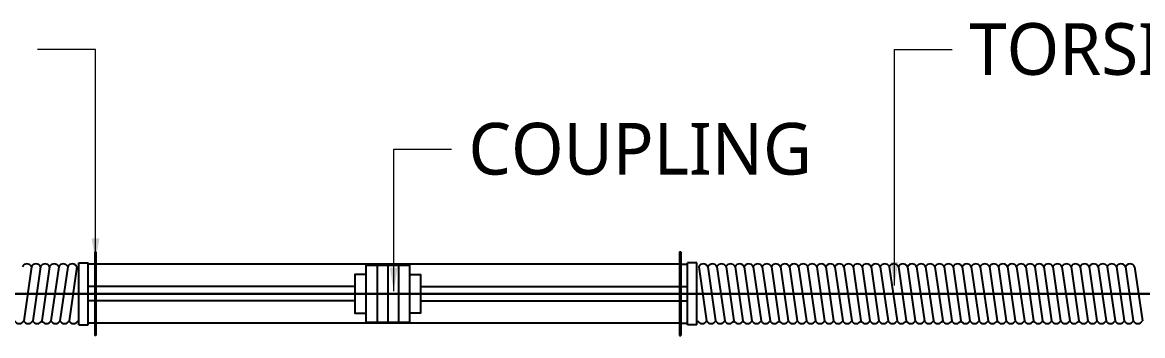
# Model space of a CAD drawing. Header units: millimetres. Extents: x 909 to 159266, y 137 to 21462.
# Drawn here: x 116258 to 118637, y 18497 to 19163 of the extents above; entities that cross this region are included whole.
import ezdxf

# ---------------------------------------------------------------- set-up
doc = ezdxf.new("R2010")
doc.units = ezdxf.units.MM
doc.header["$LTSCALE"] = 50
doc.header["$MEASUREMENT"] = 0
doc.layers.add('건축120130$0$TEX', color=3, linetype='Continuous', lineweight=15)
doc.styles.get("Standard").update_dxf_attribs({"font": 'NanumGothicBold.ttf'})
doc.styles.add('울릉도M', font='NanumGothic.ttf')
doc.dimstyles.new('ISO-25', dxfattribs={"dimtxt": 2.5, "dimasz": 2.5, "dimexe": 1.25, "dimexo": 0.625, "dimtad": 1, "dimtxsty": 'Standard', "dimcen": 2.5, "dimadec": 0, "dimazin": 0, "dimtfac": 1, "dimtmove": 0, "dimatfit": 3, "dimfxl": 1, "dimarcsym": 0})

msp = doc.modelspace()

# ---------------------------------------------------------------- linework, layer by layer
at = {"color": 3}
for p, q in [((116378.2, 18520), (116378.2, 18652.1)), ((116378.2, 18652.1), (116397.7, 18652.1)), ((116397.7, 18520), (116397.7, 18652.1)), ((117690.5, 18652.1), (117671, 18652.1)), ((117671, 18520), (117671, 18652.1)), ((117690.5, 18520), (117690.5, 18652.1)), ((116277.6, 18643.6), (116261, 18528.6)), ((116296.9, 18643.6), (116280.3, 18528.6)), ((116316.1, 18643.6), (116299.6, 18528.6)), ((116335.4, 18643.6), (116318.8, 18528.6)), ((116354.7, 18643.6), (116338.1, 18528.6)), ((116373.9, 18643.6), (116357.4, 18528.6)), ((117694.8, 18643.6), (117711.3, 18528.6)), ((117714, 18643.6), (117730.6, 18528.6)), ((117733.3, 18643.6), (117749.9, 18528.6)), ((117752.6, 18643.6), (117769.1, 18528.6)), ((117771.8, 18643.6), (117788.4, 18528.6)), ((117791.1, 18643.6), (117807.7, 18528.6)), ((117810.4, 18643.6), (117826.9, 18528.6)), ((117829.7, 18643.6), (117846.2, 18528.6)), ((117848.9, 18643.6), (117865.5, 18528.6)), ((117868.2, 18643.6), (117884.7, 18528.6)), ((117887.5, 18643.6), (117904, 18528.6)), ((117906.7, 18643.6), (117923.3, 18528.6)), ((117926, 18643.6), (117942.6, 18528.6)), ((117945.3, 18643.6), (117961.8, 18528.6)), ((117964.5, 18643.6), (117981.1, 18528.6)), ((117983.8, 18643.6), (118000.4, 18528.6)), ((118003.1, 18643.6), (118019.6, 18528.6)), ((118022.3, 18643.6), (118038.9, 18528.6)), ((118041.6, 18643.6), (118058.2, 18528.6)), ((118060.9, 18643.6), (118077.4, 18528.6)), ((118080.2, 18643.6), (118096.7, 18528.6)), ((118099.4, 18643.6), (118116, 18528.6)), ((118118.7, 18643.6), (118135.2, 18528.6)), ((118138, 18643.6), (118154.5, 18528.6)), ((118157.2, 18643.6), (118173.8, 18528.6)), ((118176.5, 18643.6), (118193.1, 18528.6)), ((118196.3, 18643.6), (118212.8, 18528.6)), ((118215.6, 18643.6), (118232.1, 18528.6)), ((118234.8, 18643.6), (118251.4, 18528.6)), ((118254.1, 18643.6), (118270.6, 18528.6)), ((118273.4, 18643.6), (118289.9, 18528.6)), ((118292.6, 18643.6), (118309.2, 18528.6)), ((118311.9, 18643.6), (118328.5, 18528.6)), ((118331.2, 18643.6), (118347.7, 18528.6)), ((118350.4, 18643.6), (118367, 18528.6)), ((118369.7, 18643.6), (118386.3, 18528.6)), ((118389, 18643.6), (118405.5, 18528.6)), ((118408.2, 18643.6), (118424.8, 18528.6)), ((118427.5, 18643.6), (118444.1, 18528.6)), ((118446.8, 18643.6), (118463.3, 18528.6)), ((118466.1, 18643.6), (118482.6, 18528.6)), ((118485.3, 18643.6), (118501.9, 18528.6)), ((118504.6, 18643.6), (118521.1, 18528.6)), ((118523.9, 18643.6), (118540.4, 18528.6)), ((118543.1, 18643.6), (118559.7, 18528.6)), ((118562.4, 18643.6), (118578.9, 18528.6)), ((118581.7, 18643.6), (118598.2, 18528.6)), ((118600.9, 18643.6), (118617.5, 18528.6)), ((118620.2, 18643.6), (118636.8, 18528.6)), ((116378.2, 18520), (116397.7, 18520)), ((117690.5, 18520), (117671, 18520))]:
    msp.add_line(p, q, dxfattribs=at)
for p, q in [((116411.9, 18675), (116411.9, 18497.1)), ((116414.6, 18675), (116411.9, 18675)), ((116414.6, 18675), (116414.6, 18497.1)), ((117654.1, 18675), (117654.1, 18497.1)), ((117654.1, 18675), (117656.8, 18675)), ((117656.8, 18675), (117656.8, 18497.1)), ((116411.9, 18648.6), (116397.7, 18648.6)), ((116411.9, 18648.6), (116397.7, 18648.6)), ((116411.9, 18648.6), (116397.7, 18648.6)), ((116411.9, 18648.6), (116397.7, 18648.6)), ((117654.1, 18648.6), (116414.6, 18648.6)), ((117011.5, 18647), (117011.5, 18525.2)), ((117034.4, 18647), (117034.4, 18525.2)), ((117057.2, 18647), (117057.2, 18525.2)), ((117656.8, 18648.6), (117671, 18648.6)), ((117656.8, 18648.6), (117671, 18648.6)), ((117656.8, 18648.6), (117671, 18648.6)), ((117656.8, 18648.6), (117671, 18648.6)), ((116411.9, 18523.6), (116397.7, 18523.6)), ((116411.9, 18523.6), (116397.7, 18523.6)), ((116411.9, 18523.6), (116397.7, 18523.6)), ((116411.9, 18523.6), (116397.7, 18523.6)), ((117654.1, 18523.6), (116414.6, 18523.6)), ((117656.8, 18523.6), (117671, 18523.6)), ((117656.8, 18523.6), (117671, 18523.6)), ((117656.8, 18523.6), (117671, 18523.6)), ((117656.8, 18523.6), (117671, 18523.6)), ((116414.6, 18497.1), (116411.9, 18497.1)), ((117654.1, 18497.1), (117656.8, 18497.1))]:
    msp.add_line(p, q)
at = {"color": 8}
for p, q in [((119348.7, 18586.1), (114714.9, 18586.1)), ((114720, 18586.1), (119353.8, 18586.1))]:
    msp.add_line(p, q, dxfattribs=at)
at = {"color": 2}
for p, q in [((116411.9, 18601.4), (116397.7, 18601.4)), ((116411.9, 18601.4), (116397.7, 18601.4)), ((116411.9, 18601.4), (116397.7, 18601.4)), ((116411.9, 18601.4), (116397.7, 18601.4)), ((116964.6, 18601.4), (116414.6, 18601.4)), ((117104.1, 18601.4), (117654.1, 18601.4)), ((117656.8, 18601.4), (117671, 18601.4)), ((117656.8, 18601.4), (117671, 18601.4)), ((117656.8, 18601.4), (117671, 18601.4)), ((117656.8, 18601.4), (117671, 18601.4)), ((116411.9, 18570.8), (116397.7, 18570.8)), ((116411.9, 18570.8), (116397.7, 18570.8)), ((116411.9, 18570.8), (116397.7, 18570.8)), ((116411.9, 18570.8), (116397.7, 18570.8)), ((116964.6, 18570.8), (116414.6, 18570.8)), ((117104.1, 18570.8), (117654.1, 18570.8)), ((117656.8, 18570.8), (117671, 18570.8)), ((117656.8, 18570.8), (117671, 18570.8)), ((117656.8, 18570.8), (117671, 18570.8)), ((117656.8, 18570.8), (117671, 18570.8))]:
    msp.add_line(p, q, dxfattribs=at)
msp.add_lwpolyline([(116988.5, 18647), (117080.2, 18647), (117080.2, 18525.2), (116988.5, 18525.2)], close=True)
for points in [[(116988.5, 18627.1), (116964.6, 18627.1), (116964.6, 18545), (116988.5, 18545)], [(117080.2, 18627.1), (117104.1, 18627.1), (117104.1, 18545), (117080.2, 18545)]]:
    msp.add_lwpolyline(points)
at = {"color": 3}
for centre, start, end in [((116267.9, 18638.8), 26.4971, 153.5029), ((116287.2, 18638.8), 26.4971, 153.5029), ((116306.5, 18638.8), 26.4971, 153.5029), ((116325.8, 18638.8), 26.4971, 153.5029), ((116345, 18638.8), 26.4971, 153.5029), ((116364.3, 18638.8), 26.4971, 153.5029), ((117704.4, 18638.8), 26.4971, 153.5029), ((117723.7, 18638.8), 26.4971, 153.5029), ((117742.9, 18638.8), 26.4971, 153.5029), ((117762.2, 18638.8), 26.4971, 153.5029), ((117781.5, 18638.8), 26.4971, 153.5029), ((117800.8, 18638.8), 26.4971, 153.5029), ((117820, 18638.8), 26.4971, 153.5029), ((117839.3, 18638.8), 26.4971, 153.5029), ((117858.6, 18638.8), 26.4971, 153.5029), ((117877.8, 18638.8), 26.4971, 153.5029), ((117897.1, 18638.8), 26.4971, 153.5029), ((117916.4, 18638.8), 26.4971, 153.5029), ((117935.6, 18638.8), 26.4971, 153.5029), ((117954.9, 18638.8), 26.4971, 153.5029), ((117974.2, 18638.8), 26.4971, 153.5029), ((117993.4, 18638.8), 26.4971, 153.5029), ((118012.7, 18638.8), 26.4971, 153.5029), ((118032, 18638.8), 26.4971, 153.5029), ((118051.2, 18638.8), 26.4971, 153.5029), ((118070.5, 18638.8), 26.4971, 153.5029), ((118089.8, 18638.8), 26.4971, 153.5029), ((118109.1, 18638.8), 26.4971, 153.5029), ((118128.3, 18638.8), 26.4971, 153.5029), ((118147.6, 18638.8), 26.4971, 153.5029), ((118166.9, 18638.8), 26.4971, 153.5029), ((118186.1, 18638.8), 26.4971, 153.5029), ((118205.9, 18638.8), 26.4971, 153.5029), ((118225.2, 18638.8), 26.4971, 153.5029), ((118244.5, 18638.8), 26.4971, 153.5029), ((118263.7, 18638.8), 26.4971, 153.5029), ((118283, 18638.8), 26.4971, 153.5029), ((118302.3, 18638.8), 26.4971, 153.5029), ((118321.5, 18638.8), 26.4971, 153.5029), ((118340.8, 18638.8), 26.4971, 153.5029), ((118360.1, 18638.8), 26.4971, 153.5029), ((118379.3, 18638.8), 26.4971, 153.5029), ((118398.6, 18638.8), 26.4971, 153.5029), ((118417.9, 18638.8), 26.4971, 153.5029), ((118437.1, 18638.8), 26.4971, 153.5029), ((118456.4, 18638.8), 26.4971, 153.5029), ((118475.7, 18638.8), 26.4971, 153.5029), ((118495, 18638.8), 26.4971, 153.5029), ((118514.2, 18638.8), 26.4971, 153.5029), ((118533.5, 18638.8), 26.4971, 153.5029), ((118552.8, 18638.8), 26.4971, 153.5029), ((118572, 18638.8), 26.4971, 153.5029), ((118591.3, 18638.8), 26.4971, 153.5029), ((118610.6, 18638.8), 26.4971, 153.5029), ((116251.4, 18533.4), 206.4971, 333.5029), ((116270.7, 18533.4), 206.4971, 333.5029), ((116289.9, 18533.4), 206.4971, 333.5029), ((116309.2, 18533.4), 206.4971, 333.5029), ((116328.5, 18533.4), 206.4971, 333.5029), ((116347.7, 18533.4), 206.4971, 333.5029), ((116367, 18533.4), 206.4971, 333.5029), ((117701.7, 18533.4), 206.4971, 333.5029), ((117721, 18533.4), 206.4971, 333.5029), ((117740.2, 18533.4), 206.4971, 333.5029), ((117759.5, 18533.4), 206.4971, 333.5029), ((117778.8, 18533.4), 206.4971, 333.5029), ((117798, 18533.4), 206.4971, 333.5029), ((117817.3, 18533.4), 206.4971, 333.5029), ((117836.6, 18533.4), 206.4971, 333.5029), ((117855.8, 18533.4), 206.4971, 333.5029), ((117875.1, 18533.4), 206.4971, 333.5029), ((117894.4, 18533.4), 206.4971, 333.5029), ((117913.7, 18533.4), 206.4971, 333.5029), ((117932.9, 18533.4), 206.4971, 333.5029), ((117952.2, 18533.4), 206.4971, 333.5029), ((117971.5, 18533.4), 206.4971, 333.5029), ((117990.7, 18533.4), 206.4971, 333.5029), ((118010, 18533.4), 206.4971, 333.5029), ((118029.3, 18533.4), 206.4971, 333.5029), ((118048.5, 18533.4), 206.4971, 333.5029), ((118067.8, 18533.4), 206.4971, 333.5029), ((118087.1, 18533.4), 206.4971, 333.5029), ((118106.3, 18533.4), 206.4971, 333.5029), ((118125.6, 18533.4), 206.4971, 333.5029), ((118144.9, 18533.4), 206.4971, 333.5029), ((118164.1, 18533.4), 206.4971, 333.5029), ((118183.4, 18533.4), 206.4971, 333.5029), ((118202.7, 18533.4), 206.4971, 333.5029), ((118222.5, 18533.4), 206.4971, 333.5029), ((118241.7, 18533.4), 206.4971, 333.5029), ((118261, 18533.4), 206.4971, 333.5029), ((118280.3, 18533.4), 206.4971, 333.5029), ((118299.5, 18533.4), 206.4971, 333.5029), ((118318.8, 18533.4), 206.4971, 333.5029), ((118338.1, 18533.4), 206.4971, 333.5029), ((118357.4, 18533.4), 206.4971, 333.5029), ((118376.6, 18533.4), 206.4971, 333.5029), ((118395.9, 18533.4), 206.4971, 333.5029), ((118415.2, 18533.4), 206.4971, 333.5029), ((118434.4, 18533.4), 206.4971, 333.5029), ((118453.7, 18533.4), 206.4971, 333.5029), ((118473, 18533.4), 206.4971, 333.5029), ((118492.2, 18533.4), 206.4971, 333.5029), ((118511.5, 18533.4), 206.4971, 333.5029), ((118530.8, 18533.4), 206.4971, 333.5029), ((118550, 18533.4), 206.4971, 333.5029), ((118569.3, 18533.4), 206.4971, 333.5029), ((118588.6, 18533.4), 206.4971, 333.5029), ((118607.9, 18533.4), 206.4971, 333.5029), ((118627.1, 18533.4), 206.4971, 333.5029)]:
    msp.add_arc(centre, 10.8, start, end, dxfattribs=at)

# ---------------------------------------------------------------- texts
at = {"layer": '건축120130$0$TEX', "style": '울릉도M'}
for s, height, p in [('TORSION SPRING', 109.843, (118269, 19051.4)), ('COUPLING', 109.84, (117205.6, 18839.4))]:
    msp.add_text(s, height=height, dxfattribs=at).set_placement(p)

# ---------------------------------------------------------------- leaders
for points in [[(116413.6, 18654.2), (116413.6, 19105.2), (116290.7, 19105.2)], [(118110.3, 18603.4), (118110.3, 19105.2), (118233.2, 19105.2)], [(117046.9, 18591.4), (117046.9, 18893.2), (117169.8, 18893.2)]]:
    msp.add_leader(points, dimstyle='ISO-25', override={"dimasz": 50, "dimtad": 0, "dimclrd": 1, "dimlwd": 9})

doc.saveas('drawing.dxf')
